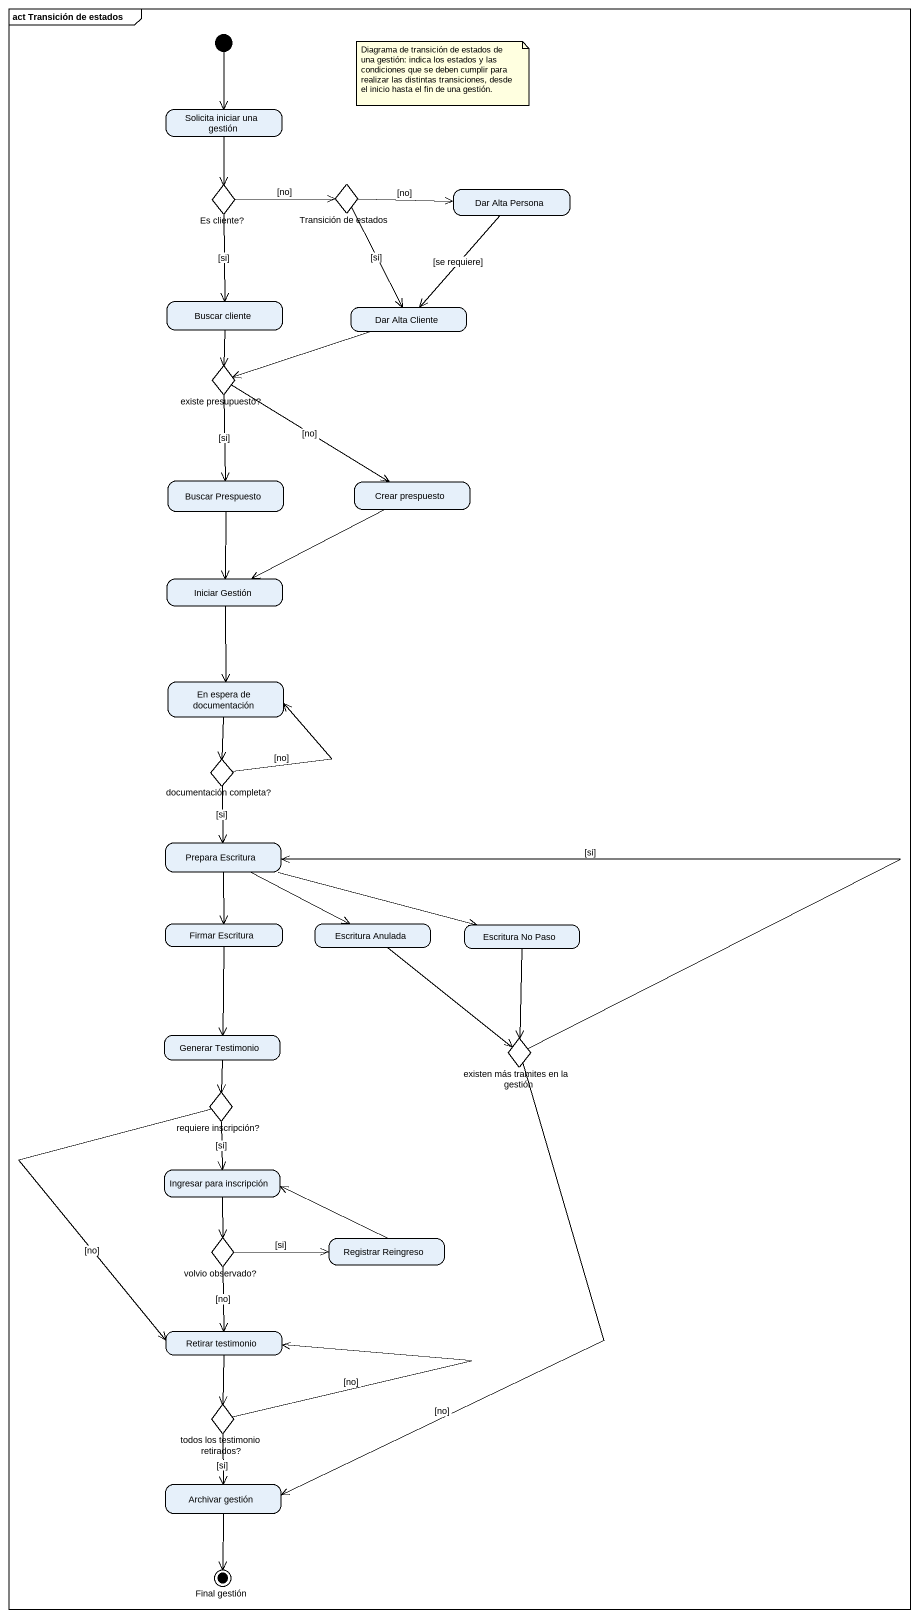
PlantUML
@startuml
mainframe act Transición de estados
hide empty description
state "Solicita iniciar una gestión" as Solicita_iniciar_una_gestión
state "Es cliente?" as Es_cliente <<choice>>
state "Transición de estados" as Transición_de_estados <<choice>>
state "Dar Alta Persona" as Dar_Alta_Persona
state "Buscar cliente" as Buscar_cliente
state "Dar Alta Cliente" as Dar_Alta_Cliente
state "existe presupuesto?" as existe_presupuesto <<choice>>
state "Buscar Prespuesto" as Buscar_Prespuesto
state "Crear prespuesto" as Crear_prespuesto
state "Iniciar Gestión" as Iniciar_Gestión
state "En espera de documentación" as En_espera_de_documentación
state "documentación completa?" as documentación_completa <<choice>>
state "Prepara Escritura" as Prepara_Escritura
state "Firmar Escritura" as Firmar_Escritura
state "Escritura Anulada" as Escritura_Anulada
state "Escritura No Paso" as Escritura_No_Paso
state "Generar Testimonio" as Generar_Testimonio
state "existen más tramites en la gestión" as existen_más_tramites_en_la <<choice>>
state "requiere inscripción?" as requiere_inscripción <<choice>>
state "Ingresar para inscripción" as Ingresar_para_inscripción
state "volvio observado?" as volvio_observado <<choice>>
state "Registrar Reingreso" as Registrar_Reingreso
state "Retirar testimonio" as Retirar_testimonio
state "todos los testimonio retirados?" as todos_los_testimonio <<choice>>
state "Archivar gestión" as Archivar_gestión
state "Final gestión" as Final_gestión <<end>>
[*] --> Solicita_iniciar_una_gestión
Solicita_iniciar_una_gestión --> Es_cliente
Es_cliente -right-> Transición_de_estados : [no]
Es_cliente --> Buscar_cliente : [si]
Transición_de_estados -right-> Dar_Alta_Persona : [no]
Transición_de_estados --> Dar_Alta_Cliente : [si]
Dar_Alta_Persona --> Dar_Alta_Cliente : [se requiere]
Buscar_cliente --> existe_presupuesto
Dar_Alta_Cliente -left-> existe_presupuesto
existe_presupuesto --> Buscar_Prespuesto : [si]
existe_presupuesto --> Crear_prespuesto : [no]
Buscar_Prespuesto --> Iniciar_Gestión
Crear_prespuesto -left-> Iniciar_Gestión
Iniciar_Gestión --> En_espera_de_documentación
En_espera_de_documentación --> documentación_completa
documentación_completa -up-> En_espera_de_documentación : [no]
documentación_completa --> Prepara_Escritura : [si]
Prepara_Escritura --> Firmar_Escritura
Prepara_Escritura -right-> Escritura_Anulada
Prepara_Escritura -right-> Escritura_No_Paso
Firmar_Escritura --> Generar_Testimonio
Escritura_Anulada --> existen_más_tramites_en_la
Escritura_No_Paso --> existen_más_tramites_en_la
Generar_Testimonio --> requiere_inscripción
existen_más_tramites_en_la -up-> Prepara_Escritura : [si]
existen_más_tramites_en_la --> Archivar_gestión : [no]
requiere_inscripción --> Ingresar_para_inscripción : [si]
requiere_inscripción --> Retirar_testimonio : [no]
Ingresar_para_inscripción --> volvio_observado
volvio_observado -right-> Registrar_Reingreso : [si]
volvio_observado --> Retirar_testimonio : [no]
Registrar_Reingreso -left-> Ingresar_para_inscripción
Retirar_testimonio --> todos_los_testimonio
todos_los_testimonio -up-> Retirar_testimonio : [no]
todos_los_testimonio --> Archivar_gestión : [si]
Archivar_gestión --> Final_gestión
note as N1
  Diagrama de transición de estados de una gestión: indica los estados y las condiciones que se deben cumplir para realizar las distintas transiciones, desde el inicio hasta el fin de una gestión.
end note
@enduml
